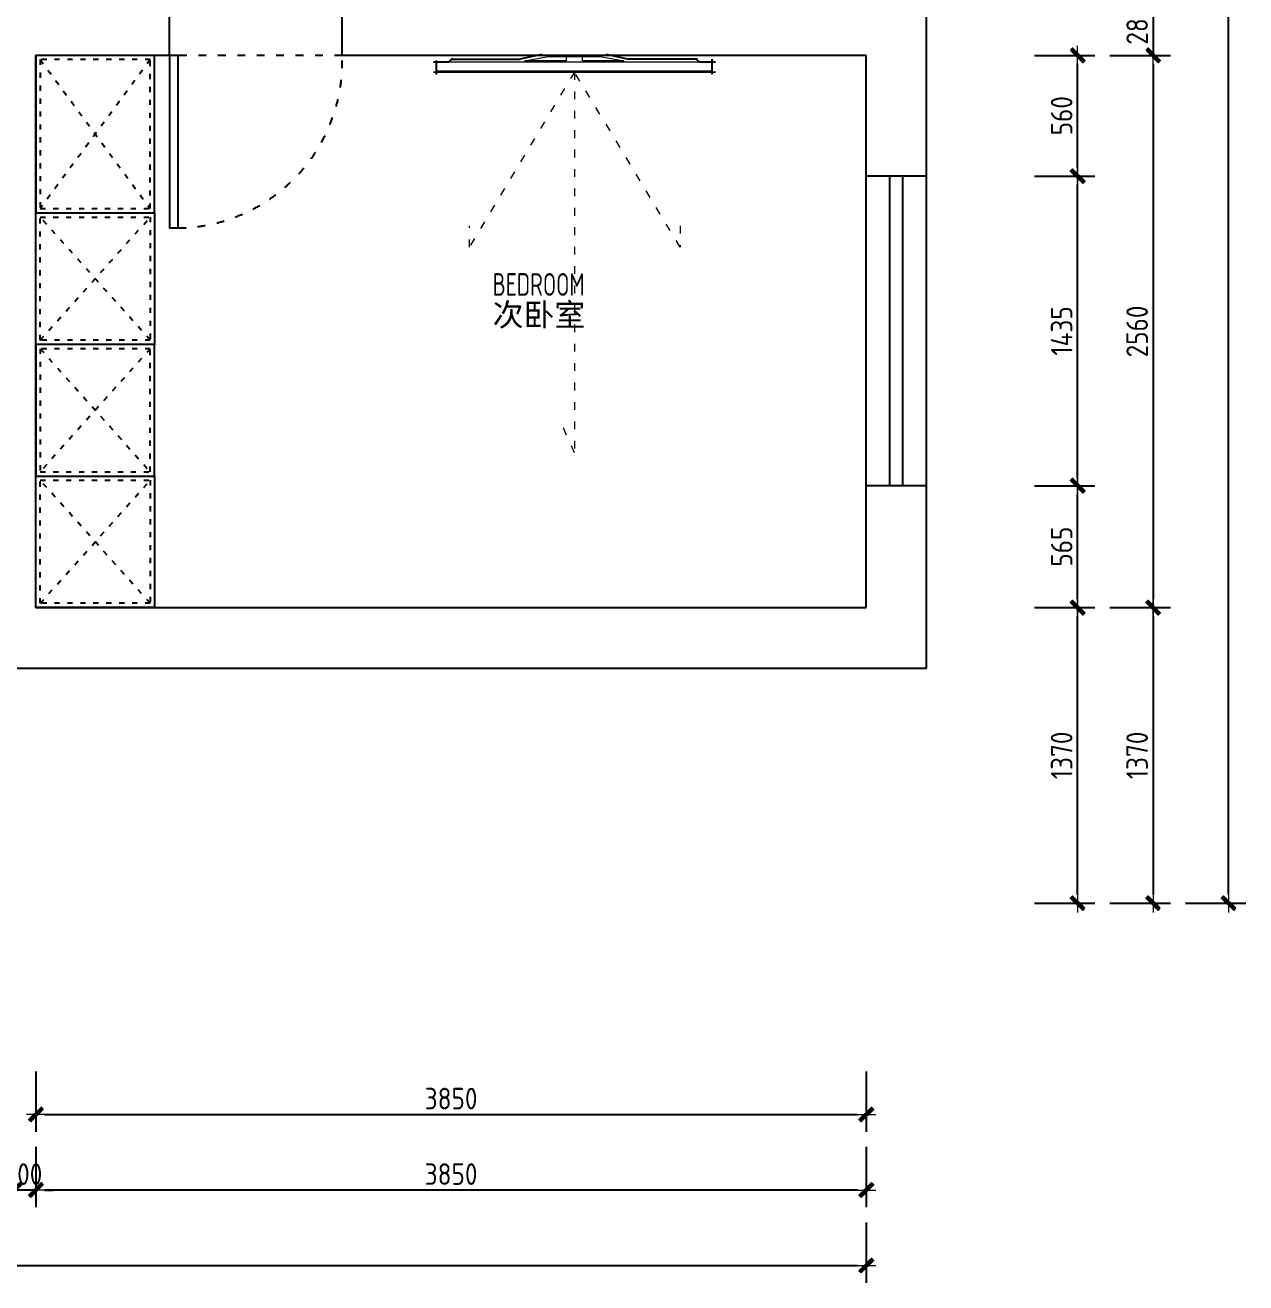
# Model space of a CAD drawing. Header units: millimetres. Extents: x -58733 to 427521, y -235734 to 553534.
# Drawn here: x 100043 to 105703, y 464454 to 470284 of the extents above; entities that cross this region are included whole.
import ezdxf

# ---------------------------------------------------------------- set-up
doc = ezdxf.new("R2010")
doc.units = ezdxf.units.MM
doc.linetypes.add('ACAD_ISO03W100', pattern=[30, 12, -18])
doc.layers.add('01.墙体', color=7, linetype='Continuous')
doc.layers.add('02-活动家具', color=1, linetype='Continuous')
doc.layers.add('P★10 文字说明', color=32, linetype='Continuous', lineweight=0)
doc.styles.add('CCD_DIM', font='ARCHS.SHX')
doc.styles.add('编号', font='ARCHSTYL.SHX', dxfattribs={"width": 0.8})
doc.dimstyles.new('副本 海龍1：30', dxfattribs={"dimscale": 40, "dimtxt": 2.5, "dimasz": 1, "dimexe": 2, "dimexo": 2, "dimgap": 0.6, "dimtad": 1, "dimdec": 0, "dimrnd": 5, "dimdsep": 46, "dimtxsty": 'CCD_DIM', "dimblk": 'WS-cj', "dimcen": 1, "dimclrd": 251, "dimclre": 251, "dimclrt": 1, "dimadec": 0, "dimazin": 2, "dimtfac": 1, "dimtdec": 0, "dimtix": 1, "dimtmove": 2, "dimatfit": 3, "dimldrblk": 'CCD_Leader_Arrow', "dimfxl": 5, "dimfxlon": 1, "dimtolj": 1, "dimarcsym": 0})

# ---------------------------------------------------------------- blocks, each defined once
blk = doc.blocks.new('WS-cj')
blk.add_hatch(color=1).paths.add_polyline_path([(0.59, 0.82), (-0.82, -0.59), (-0.59, -0.82), (0.82, 0.59)])
at = {"color": 1, "linetype": 'ByBlock', "lineweight": 0}
for p, q in [((-1.1, 0), (0, 0)), ((0, 0), (1.1, 0))]:
    blk.add_line(p, q, dxfattribs=at)
at = {"color": 1}
blk.add_lwpolyline([(0.59, 0.82), (-0.82, -0.59), (-0.59, -0.82), (0.82, 0.59)], close=True, dxfattribs=at)
blk = doc.blocks.new('*D492')
at = {"layer": '01.墙体', "color": 251, "lineweight": -2}
for p, q in [((100093, 465434.5), (100093, 465154.5)), ((103943, 465434.5), (103943, 465154.5)), ((100133, 465234.5), (103903, 465234.5))]:
    blk.add_line(p, q, dxfattribs=at)
at = {"layer": 'Defpoints', "color": 0}
for p in [(100093, 465584.5), (103943, 465584.5), (103943, 465234.5)]:
    blk.add_point(p, dxfattribs=at)
at = {"layer": '01.墙体', "color": 251, "lineweight": -2, "xscale": 40, "yscale": 40, "zscale": 40, "rotation": 180}
blk.add_blockref('WS-cj', (100093, 465234.5), dxfattribs=at)
at = {"layer": '01.墙体', "color": 251, "lineweight": -2, "xscale": 40, "yscale": 40, "zscale": 40}
blk.add_blockref('WS-cj', (103943, 465234.5), dxfattribs=at)
at = {"layer": '01.墙体', "color": 1, "insert": (102018, 465308.5), "char_height": 100, "attachment_point": 5, "style": 'CCD_DIM'}
blk.add_mtext('\\A1;3850', dxfattribs=at)
blk = doc.blocks.new('CCD_Leader_Arrow')
at = {"color": 1, "linetype": 'ByBlock'}
blk.add_line((0, 0), (-1, 0), dxfattribs=at)
for points in [[(-0.86, 0.67), (-0.6, 0.85), (-0.24, 0), (0, 0)], [(-0.86, -0.67), (-0.6, -0.85), (-0.24, 0), (0, 0)]]:
    blk.add_solid(points, dxfattribs=at)
blk = doc.blocks.new('*D493')
at = {"layer": '01.墙体', "color": 251, "lineweight": -2}
for p, q in [((100093, 465084.5), (100093, 464804.5)), ((103943, 465084.5), (103943, 464804.5)), ((103903, 464884.5), (100133, 464884.5))]:
    blk.add_line(p, q, dxfattribs=at)
at = {"layer": 'Defpoints', "color": 0}
for p in [(100093, 465584.5), (103943, 465584.5), (100093, 464884.5)]:
    blk.add_point(p, dxfattribs=at)
at = {"layer": '01.墙体', "color": 251, "lineweight": -2, "xscale": 40, "yscale": 40, "zscale": 40, "rotation": 180}
blk.add_blockref('WS-cj', (100093, 464884.5), dxfattribs=at)
at = {"layer": '01.墙体', "color": 251, "lineweight": -2, "xscale": 40, "yscale": 40, "zscale": 40}
blk.add_blockref('WS-cj', (103943, 464884.5), dxfattribs=at)
at = {"layer": '01.墙体', "color": 1, "insert": (102018, 464958.5), "char_height": 100, "attachment_point": 5, "style": 'CCD_DIM'}
blk.add_mtext('\\A1;3850', dxfattribs=at)
blk = doc.blocks.new('*D494')
at = {"layer": '01.墙体', "color": 251, "lineweight": -2}
for p, q in [((99993, 465084.5), (99993, 464804.5)), ((100093, 465084.5), (100093, 464804.5)), ((99953, 464884.5), (99913, 464884.5)), ((100093, 464884.5), (99993, 464884.5)), ((100133, 464884.5), (100173, 464884.5))]:
    blk.add_line(p, q, dxfattribs=at)
at = {"layer": 'Defpoints', "color": 0}
for p in [(99993, 465584.5), (100093, 465584.5), (99993, 464884.5)]:
    blk.add_point(p, dxfattribs=at)
at = {"layer": '01.墙体', "color": 251, "lineweight": -2, "xscale": 40, "yscale": 40, "zscale": 40}
blk.add_blockref('WS-cj', (99993, 464884.5), dxfattribs=at)
at = {"layer": '01.墙体', "color": 251, "lineweight": -2, "xscale": 40, "yscale": 40, "zscale": 40, "rotation": 180}
blk.add_blockref('WS-cj', (100093, 464884.5), dxfattribs=at)
at = {"layer": '01.墙体', "color": 1, "insert": (100043, 464958.5), "char_height": 100, "attachment_point": 5, "style": 'CCD_DIM'}
blk.add_mtext('\\A1;100', dxfattribs=at)
blk = doc.blocks.new('*D500')
at = {"layer": '01.墙体', "color": 251, "lineweight": -2}
for p, q in [((89238, 464734.5), (89238, 464454.5)), ((103943, 464734.5), (103943, 464454.5)), ((89278, 464534.5), (103903, 464534.5))]:
    blk.add_line(p, q, dxfattribs=at)
at = {"layer": 'Defpoints', "color": 0}
for p in [(89238, 465584.5), (103943, 465584.5), (103943, 464534.5)]:
    blk.add_point(p, dxfattribs=at)
at = {"layer": '01.墙体', "color": 251, "lineweight": -2, "xscale": 40, "yscale": 40, "zscale": 40, "rotation": 180}
blk.add_blockref('WS-cj', (89238, 464534.5), dxfattribs=at)
at = {"layer": '01.墙体', "color": 251, "lineweight": -2, "xscale": 40, "yscale": 40, "zscale": 40}
blk.add_blockref('WS-cj', (103943, 464534.5), dxfattribs=at)
at = {"layer": '01.墙体', "color": 1, "insert": (96590.5, 464608.5), "char_height": 100, "attachment_point": 5, "style": 'CCD_DIM'}
blk.add_mtext('\\A1;14705', dxfattribs=at)
blk = doc.blocks.new('*D501')
at = {"layer": '01.墙体', "color": 251, "lineweight": -2}
for p, q in [((104723, 467584.5), (105003, 467584.5)), ((104923, 466254.5), (104923, 467544.5)), ((104723, 466214.5), (105003, 466214.5))]:
    blk.add_line(p, q, dxfattribs=at)
at = {"layer": 'Defpoints', "color": 0}
for p in [(104573, 467584.5), (104923, 467584.5), (104573, 466214.5)]:
    blk.add_point(p, dxfattribs=at)
at = {"layer": '01.墙体', "color": 251, "lineweight": -2, "xscale": 40, "yscale": 40, "zscale": 40}
for p, rotation in [((104923, 467584.5), 90), ((104923, 466214.5), 270)]:
    blk.add_blockref('WS-cj', p, dxfattribs=dict(at, rotation=rotation))
at = {"layer": '01.墙体', "color": 1, "insert": (104849, 466899.5), "char_height": 100, "attachment_point": 5, "rotation": 90, "style": 'CCD_DIM'}
blk.add_mtext('\\A1;1370', dxfattribs=at)
blk = doc.blocks.new('*D502')
at = {"layer": '01.墙体', "color": 251, "lineweight": -2}
for p, q in [((104723, 468149.5), (105003, 468149.5)), ((104923, 467624.5), (104923, 468109.5)), ((104723, 467584.5), (105003, 467584.5))]:
    blk.add_line(p, q, dxfattribs=at)
at = {"layer": 'Defpoints', "color": 0}
for p in [(104573, 468149.5), (104923, 468149.5), (104573, 467584.5)]:
    blk.add_point(p, dxfattribs=at)
at = {"layer": '01.墙体', "color": 251, "lineweight": -2, "xscale": 40, "yscale": 40, "zscale": 40}
for p, rotation in [((104923, 468149.5), 90), ((104923, 467584.5), 270)]:
    blk.add_blockref('WS-cj', p, dxfattribs=dict(at, rotation=rotation))
at = {"layer": '01.墙体', "color": 1, "insert": (104849, 467867), "char_height": 100, "attachment_point": 5, "rotation": 90, "style": 'CCD_DIM'}
blk.add_mtext('\\A1;565', dxfattribs=at)
blk = doc.blocks.new('*D503')
at = {"layer": '01.墙体', "color": 251, "lineweight": -2}
for p, q in [((104723, 469584.5), (105003, 469584.5)), ((104923, 468189.5), (104923, 469544.5)), ((104723, 468149.5), (105003, 468149.5))]:
    blk.add_line(p, q, dxfattribs=at)
at = {"layer": 'Defpoints', "color": 0}
for p in [(104573, 469584.5), (104923, 469584.5), (104573, 468149.5)]:
    blk.add_point(p, dxfattribs=at)
at = {"layer": '01.墙体', "color": 251, "lineweight": -2, "xscale": 40, "yscale": 40, "zscale": 40}
for p, rotation in [((104923, 469584.5), 90), ((104923, 468149.5), 270)]:
    blk.add_blockref('WS-cj', p, dxfattribs=dict(at, rotation=rotation))
at = {"layer": '01.墙体', "color": 1, "insert": (104849, 468867), "char_height": 100, "attachment_point": 5, "rotation": 90, "style": 'CCD_DIM'}
blk.add_mtext('\\A1;1435', dxfattribs=at)
blk = doc.blocks.new('*D504')
at = {"layer": '01.墙体', "color": 251, "lineweight": -2}
for p, q in [((104723, 470144.5), (105003, 470144.5)), ((104923, 469624.5), (104923, 470104.5)), ((104723, 469584.5), (105003, 469584.5))]:
    blk.add_line(p, q, dxfattribs=at)
at = {"layer": 'Defpoints', "color": 0}
for p in [(104573, 470144.5), (104923, 470144.5), (104573, 469584.5)]:
    blk.add_point(p, dxfattribs=at)
at = {"layer": '01.墙体', "color": 251, "lineweight": -2, "xscale": 40, "yscale": 40, "zscale": 40}
for p, rotation in [((104923, 470144.5), 90), ((104923, 469584.5), 270)]:
    blk.add_blockref('WS-cj', p, dxfattribs=dict(at, rotation=rotation))
at = {"layer": '01.墙体', "color": 1, "insert": (104849, 469864.5), "char_height": 100, "attachment_point": 5, "rotation": 90, "style": 'CCD_DIM'}
blk.add_mtext('\\A1;560', dxfattribs=at)
blk = doc.blocks.new('*D517')
at = {"layer": '01.墙体', "color": 251, "lineweight": -2}
for p, q in [((105273, 470464.5), (105273, 470504.5)), ((105073, 470424.5), (105353, 470424.5)), ((105273, 470424.5), (105273, 470144.5)), ((105073, 470144.5), (105353, 470144.5)), ((105273, 470104.5), (105273, 470064.5))]:
    blk.add_line(p, q, dxfattribs=at)
at = {"layer": 'Defpoints', "color": 0}
for p in [(104573, 470424.5), (104573, 470144.5), (105273, 470144.5)]:
    blk.add_point(p, dxfattribs=at)
at = {"layer": '01.墙体', "color": 251, "lineweight": -2, "xscale": 40, "yscale": 40, "zscale": 40}
for p, rotation in [((105273, 470424.5), 270), ((105273, 470144.5), 90)]:
    blk.add_blockref('WS-cj', p, dxfattribs=dict(at, rotation=rotation))
at = {"layer": '01.墙体', "color": 1, "insert": (105199, 470284.5), "char_height": 100, "attachment_point": 5, "rotation": 90, "style": 'CCD_DIM'}
blk.add_mtext('\\A1;280', dxfattribs=at)
blk = doc.blocks.new('*D518')
at = {"layer": '01.墙体', "color": 251, "lineweight": -2}
for p, q in [((105073, 470144.5), (105353, 470144.5)), ((105273, 470104.5), (105273, 467624.5)), ((105073, 467584.5), (105353, 467584.5))]:
    blk.add_line(p, q, dxfattribs=at)
at = {"layer": 'Defpoints', "color": 0}
for p in [(104573, 470144.5), (104573, 467584.5), (105273, 467584.5)]:
    blk.add_point(p, dxfattribs=at)
at = {"layer": '01.墙体', "color": 251, "lineweight": -2, "xscale": 40, "yscale": 40, "zscale": 40}
for p, rotation in [((105273, 470144.5), 90), ((105273, 467584.5), 270)]:
    blk.add_blockref('WS-cj', p, dxfattribs=dict(at, rotation=rotation))
at = {"layer": '01.墙体', "color": 1, "insert": (105199, 468864.5), "char_height": 100, "attachment_point": 5, "rotation": 90, "style": 'CCD_DIM'}
blk.add_mtext('\\A1;2560', dxfattribs=at)
blk = doc.blocks.new('*D519')
at = {"layer": '01.墙体', "color": 251, "lineweight": -2}
for p, q in [((105073, 467584.5), (105353, 467584.5)), ((105273, 467544.5), (105273, 466254.5)), ((105073, 466214.5), (105353, 466214.5))]:
    blk.add_line(p, q, dxfattribs=at)
at = {"layer": 'Defpoints', "color": 0}
for p in [(104573, 467584.5), (104573, 466214.5), (105273, 466214.5)]:
    blk.add_point(p, dxfattribs=at)
at = {"layer": '01.墙体', "color": 251, "lineweight": -2, "xscale": 40, "yscale": 40, "zscale": 40}
for p, rotation in [((105273, 467584.5), 90), ((105273, 466214.5), 270)]:
    blk.add_blockref('WS-cj', p, dxfattribs=dict(at, rotation=rotation))
at = {"layer": '01.墙体', "color": 1, "insert": (105199, 466899.5), "char_height": 100, "attachment_point": 5, "rotation": 90, "style": 'CCD_DIM'}
blk.add_mtext('\\A1;1370', dxfattribs=at)
blk = doc.blocks.new('*D520')
at = {"layer": '01.墙体', "color": 251, "lineweight": -2}
for p, q in [((105423, 477064.5), (105703, 477064.5)), ((105623, 466254.5), (105623, 477024.5)), ((105423, 466214.5), (105703, 466214.5))]:
    blk.add_line(p, q, dxfattribs=at)
at = {"layer": 'Defpoints', "color": 0}
for p in [(104573, 477064.5), (105623, 477064.5), (104573, 466214.5)]:
    blk.add_point(p, dxfattribs=at)
at = {"layer": '01.墙体', "color": 251, "lineweight": -2, "xscale": 40, "yscale": 40, "zscale": 40}
for p, rotation in [((105623, 477064.5), 90), ((105623, 466214.5), 270)]:
    blk.add_blockref('WS-cj', p, dxfattribs=dict(at, rotation=rotation))
at = {"layer": '01.墙体', "color": 1, "insert": (105549, 471639.5), "char_height": 100, "attachment_point": 5, "rotation": 90, "style": 'CCD_DIM'}
blk.add_mtext('\\A1;10850', dxfattribs=at)
blk = doc.blocks.new('dfsj')
at = {"color": 251, "lineweight": 5, "true_color": 0x5a5a5a}
for p, q in [((132198.8, 16834.4), (133478.8, 16834.5)), ((132255.8, 16793.2), (133421.9, 16793.4)), ((132608.5, 16787), (132800.7, 16787)), ((132719, 16766.1), (132608.5, 16787)), ((132958.5, 16766.1), (132719, 16766.1)), ((132800.7, 16787), (132800.7, 16766.1)), ((132876.8, 16766.1), (132876.8, 16787)), ((132876.8, 16787), (133069.1, 16787)), ((133069.1, 16787), (132958.5, 16766.1))]:
    blk.add_line(p, q, dxfattribs=at)
at = {"color": 250, "linetype": 'ACAD_ISO03W100', "lineweight": 0, "ltscale": 3}
for points in [[(132837.5, 16838.4), (132837.4, 18603.4), (132904.9, 18453.4)], [(132347.5, 17550.9), (132347.5, 17650.9), (132837.5, 16838.4), (133325, 17650.9), (133325, 17550.9)]]:
    blk.add_lwpolyline(points, dxfattribs=at)
at = {"layer": '02-活动家具'}
for p, q in [((133478.8, 16784.6), (133478.8, 16849.4)), ((133490.9, 16838.5), (132184.2, 16838.3)), ((132184.2, 16793.2), (132255.8, 16793.2)), ((132198.8, 16848.4), (132198.8, 16779.3)), ((132255.8, 16793.2), (132276.6, 16775.1)), ((133421.9, 16793.4), (133400.9, 16775.2)), ((133421.9, 16793.4), (133490.9, 16793.4)), ((132266.8, 16778.8), (132585.7, 16778.8)), ((132690, 16756.5), (132585.7, 16778.8)), ((132988.6, 16756.9), (133091.4, 16778.8)), ((133410.7, 16778.8), (133091.4, 16778.8))]:
    blk.add_line(p, q, dxfattribs=at)
blk.add_lwpolyline([(132660.1, 16761.2), (132838.8, 16761.3), (133017.9, 16761.3)], dxfattribs=at)

msp = doc.modelspace()

# ---------------------------------------------------------------- linework, layer by layer
at = {"color": 1}
for p, q in [((103943, 468149.5), (103943, 469584.5)), ((104223, 468149.5), (104223, 469584.5))]:
    msp.add_line(p, q, dxfattribs=at)
at = {"color": 251}
for p, q in [((104053, 468149.5), (104053, 469584.5)), ((104113, 468149.5), (104113, 469584.5))]:
    msp.add_line(p, q, dxfattribs=at)
at = {"layer": '01.墙体'}
for p, q in [((104223, 469584.5), (104223, 470834.5)), ((100713, 470144.5), (100713, 470424.5)), ((101513, 470144.5), (101513, 470424.5)), ((100713, 470144.5), (100093, 470144.5)), ((103943, 470144.5), (101513, 470144.5)), ((103943, 469584.5), (103943, 470144.5)), ((104223, 469584.5), (103943, 469584.5)), ((103943, 467584.5), (103943, 468149.5)), ((104223, 468149.5), (103943, 468149.5)), ((104223, 467304.5), (104223, 468149.5)), ((100093, 467584.5), (103943, 467584.5)), ((99303, 467304.5), (104223, 467304.5))]:
    msp.add_line(p, q, dxfattribs=at)
msp.add_lwpolyline([(100093, 467584.5), (100093, 470144.5)], dxfattribs=at)
at = {"layer": '02-活动家具', "color": 8, "linetype": 'ACAD_ISO03W100', "ltscale": 3}
msp.add_line((101513, 470144.5), (100713, 470144.5), dxfattribs=at)
at = {"layer": '02-活动家具', "color": 251, "linetype": 'ACAD_ISO03W100', "ltscale": 2}
for p, q in [((100623, 470124.5), (100113, 469434.5)), ((100113, 470124.5), (100623, 469434.5)), ((100623, 468824.5), (100113, 469394.5)), ((100113, 468824.5), (100623, 469394.5)), ((100623, 468784.5), (100113, 468214.5)), ((100113, 468784.5), (100623, 468214.5)), ((100623, 467604.5), (100113, 468174.5)), ((100113, 467604.5), (100623, 468174.5))]:
    msp.add_line(p, q, dxfattribs=at)
at = {"layer": '02-活动家具'}
for points in [[(100093, 469414.5), (100643, 469414.5), (100643, 470144.5), (100093, 470144.5)], [(100713, 470144.5), (100713, 469344.5), (100753, 469344.5), (100753, 470144.5)], [(100093, 469414.5), (100643, 469414.5), (100643, 468804.5), (100093, 468804.5)], [(100093, 468194.5), (100643, 468194.5), (100643, 468804.5), (100093, 468804.5)], [(100093, 468194.5), (100643, 468194.5), (100643, 467584.5), (100093, 467584.5)]]:
    msp.add_lwpolyline(points, close=True, dxfattribs=at)
at = {"layer": '02-活动家具', "color": 251, "linetype": 'ACAD_ISO03W100', "ltscale": 2}
for points in [[(100113, 469434.5), (100623, 469434.5), (100623, 470124.5), (100113, 470124.5)], [(100113, 469394.5), (100623, 469394.5), (100623, 468824.5), (100113, 468824.5)], [(100113, 468214.5), (100623, 468214.5), (100623, 468784.5), (100113, 468784.5)], [(100113, 468174.5), (100623, 468174.5), (100623, 467604.5), (100113, 467604.5)]]:
    msp.add_lwpolyline(points, close=True, dxfattribs=at)
at = {"layer": '02-活动家具', "color": 8, "linetype": 'ACAD_ISO03W100', "ltscale": 3}
msp.add_arc((100743, 470115), 770.6, 270.74358, 2.19403, dxfattribs=at)

# ---------------------------------------------------------------- block references
at = {"layer": '01.墙体', "color": 8, "rotation": 180}
msp.add_blockref('dfsj', (235427.7, 486905.7), dxfattribs=at)

# ---------------------------------------------------------------- texts
at = {"layer": 'P★10 文字说明', "insert": (102210.5, 469134.9), "char_height": 105, "attachment_point": 1, "line_spacing_factor": 0.8, "style": '编号'}
msp.add_mtext('BEDROOM\\P{\\W1;\\f宋体|b0|i0|c134|p2;次卧室}', dxfattribs=at)

# ---------------------------------------------------------------- dimensions: what is measured, and where the dimension line sits
at = {"layer": '01.墙体', "color": 4}
for base, p1, p2, picture, middle in [((105623, 477064.5), (104573, 466214.5), (104573, 477064.5), '*D520', (105549, 471639.5)), ((105273, 470144.5), (104573, 470424.5), (104573, 470144.5), '*D517', (105199, 470284.5)), ((104923, 470144.5), (104573, 469584.5), (104573, 470144.5), '*D504', (104849, 469864.5)), ((105273, 467584.5), (104573, 470144.5), (104573, 467584.5), '*D518', (105199, 468864.5)), ((104923, 469584.5), (104573, 468149.5), (104573, 469584.5), '*D503', (104849, 468867)), ((104923, 468149.5), (104573, 467584.5), (104573, 468149.5), '*D502', (104849, 467867)), ((104923, 467584.5), (104573, 466214.5), (104573, 467584.5), '*D501', (104849, 466899.5)), ((105273, 466214.5), (104573, 467584.5), (104573, 466214.5), '*D519', (105199, 466899.5))]:
    dim = msp.add_linear_dim(base=base, p1=p1, p2=p2, angle=90, dimstyle='副本 海龍1：30', dxfattribs=at)
    dim.commit()
    dim.dimension.update_dxf_attribs({"geometry": picture, "text_midpoint": middle})
for base, p1, p2, picture, middle in [((103943, 464534.5), (89238, 465584.5), (103943, 465584.5), '*D500', (96590.5, 464608.5)), ((99993, 464884.5), (100093, 465584.5), (99993, 465584.5), '*D494', (100043, 464958.5)), ((103943, 465234.5), (100093, 465584.5), (103943, 465584.5), '*D492', (102018, 465308.5)), ((100093, 464884.5), (103943, 465584.5), (100093, 465584.5), '*D493', (102018, 464958.5))]:
    dim = msp.add_linear_dim(base=base, p1=p1, p2=p2, dimstyle='副本 海龍1：30', dxfattribs=at)
    dim.commit()
    dim.dimension.update_dxf_attribs({"geometry": picture, "text_midpoint": middle})

doc.saveas('drawing.dxf')
